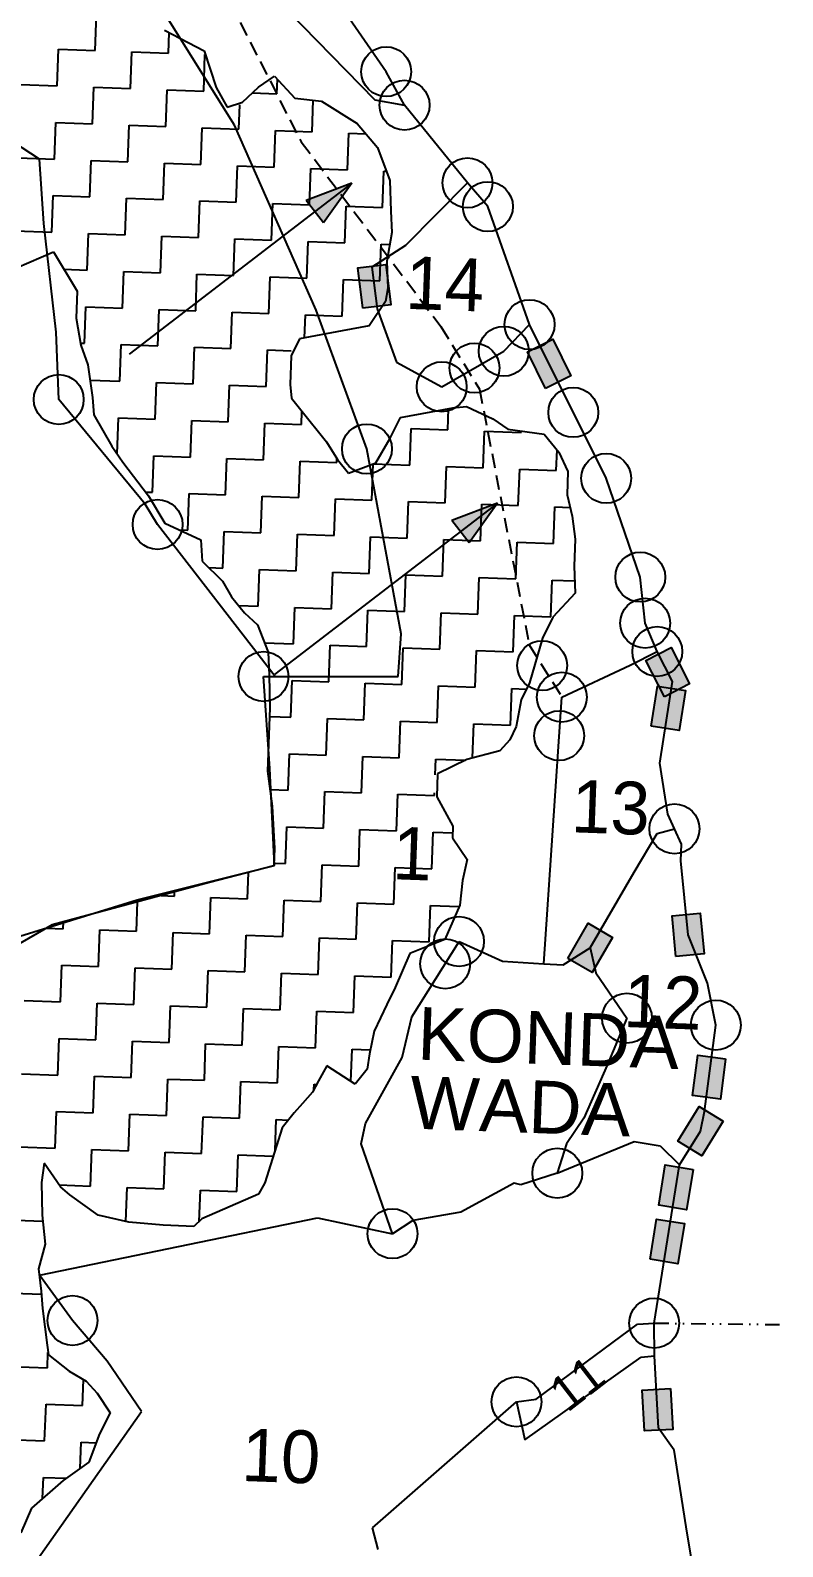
# Model space of a CAD drawing. Header units: metres. Extents: x 292434 to 293193, y 2020436 to 2021636.
# Drawn here: x 292931 to 293190, y 2020704 to 2021225 of the extents above; entities that cross this region are included whole.
import ezdxf
from ezdxf.enums import TextEntityAlignment as Align

# ---------------------------------------------------------------- set-up
doc = ezdxf.new("R2010")
doc.units = ezdxf.units.M
doc.header["$MEASUREMENT"] = 0
doc.linetypes.add('DASHED', pattern=[0.75, 0.5, -0.25])
doc.linetypes.add('DIVIDE', pattern=[1.25, 0.5, -0.25, 0, -0.25, 0, -0.25])
for name, color, linetype in [('LINE_FOOTPATH', 1, 'DASHED'), ('POLY_HATCH', 12, 'Continuous'), ('POLY_PARCEL', 6, 'Continuous'), ('TEXT_MAPIN', 7, 'Continuous'), ('TEXT_PARCEL', 7, 'Continuous'), ('V_BOUND_LINE', 7, 'Continuous'), ('V_DIVIDE_LINE', 7, 'DIVIDE')]:
    doc.layers.add(name, color=color, linetype=linetype)
doc.styles.get("Standard").update_dxf_attribs({"font": 'arial.ttf'})
doc.styles.add('TEXT_MAP', font='')
doc.styles.get('TEXT_MAP').set_extended_font_data('Kruti Dev 050')

msp = doc.modelspace()

# ---------------------------------------------------------------- hatches: boundary and pattern name
h = msp.add_hatch(color=256)
h.paths.add_polyline_path([(293029.09, 2021162.47), (293032.07, 2021158.59), (293041.78, 2021172.22)])
h.paths.add_polyline_path([(293041.78, 2021172.22), (293026.11, 2021166.35), (293029.09, 2021162.47)])
for points in [[(293053.46, 2021144.39), (293043.86, 2021143.18), (293045.6, 2021129.3), (293055.21, 2021130.51)], [(293110.73, 2021118.65), (293102.06, 2021114.34), (293108.3, 2021101.81), (293116.96, 2021106.12)], [(293151.38, 2021012.82), (293142.76, 2021008.43), (293149.11, 2020995.96), (293157.73, 2021000.35)], [(293156.32, 2020998.13), (293146.76, 2020999.63), (293144.59, 2020985.81), (293154.15, 2020984.3)], [(293161.34, 2020921.64), (293151.7, 2020920.71), (293153.05, 2020906.79), (293162.68, 2020907.72)], [(293131.29, 2020913.32), (293122.93, 2020918.19), (293115.89, 2020906.1), (293124.25, 2020901.23)], [(293158.7, 2020859.08), (293168.29, 2020857.82), (293170.11, 2020871.69), (293160.52, 2020872.95)], [(293153.67, 2020843.41), (293161.9, 2020838.31), (293169.28, 2020850.19), (293161.06, 2020855.3)], [(293147.16, 2020821.39), (293156.72, 2020819.85), (293158.94, 2020833.67), (293149.39, 2020835.21)], [(293155.95, 2020815.09), (293146.4, 2020816.62), (293144.17, 2020802.81), (293153.73, 2020801.27)], [(293142.26, 2020743.9), (293151.93, 2020744.43), (293151.17, 2020758.4), (293141.5, 2020757.87)]]:
    msp.add_hatch(color=256).paths.add_polyline_path(points)
h = msp.add_hatch(color=256)
h.paths.add_polyline_path([(293079.08, 2021052.61), (293082.06, 2021048.73), (293091.77, 2021062.36)])
h.paths.add_polyline_path([(293091.77, 2021062.36), (293076.1, 2021056.49), (293079.08, 2021052.61)])

# ---------------------------------------------------------------- linework, layer by layer
for points in [[(293041.78, 2021172.22), (292965.33, 2021113.5)], [(293041.78, 2021172.22), (293026.11, 2021166.35)], [(293041.78, 2021172.22), (293032.07, 2021158.59)], [(293032.07, 2021158.59), (293026.11, 2021166.35)], [(293091.77, 2021062.36), (293015.33, 2021003.64)], [(293091.77, 2021062.36), (293076.1, 2021056.49)], [(293091.77, 2021062.36), (293082.06, 2021048.73)], [(293082.06, 2021048.73), (293076.1, 2021056.49)]]:
    msp.add_lwpolyline(points)
for points in [[(293045.6, 2021129.3), (293043.86, 2021143.18), (293053.46, 2021144.39), (293055.21, 2021130.51)], [(293108.3, 2021101.81), (293102.06, 2021114.34), (293110.73, 2021118.65), (293116.96, 2021106.12)], [(293149.11, 2020995.96), (293142.76, 2021008.43), (293151.38, 2021012.82), (293157.73, 2021000.35)], [(293144.59, 2020985.81), (293146.76, 2020999.63), (293156.32, 2020998.13), (293154.15, 2020984.3)], [(293153.05, 2020906.79), (293151.7, 2020920.71), (293161.34, 2020921.64), (293162.68, 2020907.72)], [(293115.89, 2020906.1), (293122.93, 2020918.19), (293131.29, 2020913.32), (293124.25, 2020901.23)], [(293170.11, 2020871.69), (293168.29, 2020857.82), (293158.7, 2020859.08), (293160.52, 2020872.95)], [(293169.28, 2020850.19), (293161.9, 2020838.31), (293153.67, 2020843.41), (293161.06, 2020855.3)], [(293158.94, 2020833.67), (293156.72, 2020819.85), (293147.16, 2020821.39), (293149.39, 2020835.21)], [(293144.17, 2020802.81), (293146.4, 2020816.62), (293155.95, 2020815.09), (293153.73, 2020801.27)], [(293151.17, 2020758.4), (293151.93, 2020744.43), (293142.26, 2020743.9), (293141.5, 2020757.87)]]:
    msp.add_lwpolyline(points, close=True)
for centre in [(293053.55, 2021210.54), (293059.9, 2021199.05), (293081.47, 2021172.35), (293088.5, 2021164.21), (293102.81, 2021123.7), (293093.94, 2021114.55), (293083.9, 2021108.81), (293072.64, 2021102.37), (292941.17, 2021098.01), (293117.8, 2021093.57), (293046.98, 2021081.02), (293129.07, 2021070.93), (292975.12, 2021055.1), (293140.8, 2021037.04), (293142.48, 2021021.2), (293146.64, 2021011.48), (293107.12, 2021006.63), (293011.45, 2021002.89), (293113.88, 2020995.79), (293112.98, 2020982.58), (293152.52, 2020950.59), (293078.58, 2020911.91), (293073.81, 2020904.26), (293136.24, 2020885.6), (293166.75, 2020883.22), (293112.32, 2020832.39), (293055.75, 2020811.61), (292945.89, 2020781.8), (293145.55, 2020780.92), (293098.31, 2020753.86)]:
    msp.add_circle(centre, 8.56)
at = {"layer": 'LINE_FOOTPATH', "ltscale": 10}
for p, q in [((292993.19, 2021247.41), (293024.43, 2021186.43)), ((293024.43, 2021186.43), (293072.32, 2021123.1)), ((293072.32, 2021123.1), (293085.62, 2021101.49)), ((293085.62, 2021101.49), (293102.68, 2021013.75)), ((293102.68, 2021013.75), (293113.88, 2020995.79))]:
    msp.add_line(p, q, dxfattribs=at)
at = {"layer": 'POLY_HATCH', "linetype": 'Continuous'}
for p, q in [((292953.7, 2021217.76), (292954.16, 2021230.32)), ((292978.82, 2021216.85), (292979.08, 2021223.99)), ((292940.69, 2021205.66), (292941.14, 2021218.22)), ((292941.14, 2021218.22), (292953.7, 2021217.76)), ((292965.81, 2021204.74), (292966.26, 2021217.3)), ((292966.26, 2021217.3), (292978.82, 2021216.85)), ((292990.93, 2021203.83), (292991.38, 2021216.39)), ((292991.38, 2021216.39), (292991.51, 2021216.39)), ((293016.05, 2021202.92), (293016.23, 2021207.84)), ((292928.13, 2021206.11), (292940.69, 2021205.66)), ((292952.79, 2021192.64), (292953.25, 2021205.2)), ((292953.25, 2021205.2), (292965.81, 2021204.74)), ((292977.91, 2021191.73), (292978.37, 2021204.29)), ((292978.37, 2021204.29), (292990.93, 2021203.83)), ((293007.66, 2021203.22), (293016.05, 2021202.92)), ((293003.03, 2021190.81), (293003.33, 2021199.2)), ((293028.15, 2021189.9), (293028.54, 2021200.74)), ((292939.77, 2021180.54), (292940.23, 2021193.1)), ((292940.23, 2021193.1), (292952.79, 2021192.64)), ((292964.89, 2021179.62), (292965.35, 2021192.18)), ((292965.35, 2021192.18), (292977.91, 2021191.73)), ((292990.01, 2021178.71), (292990.47, 2021191.27)), ((292990.47, 2021191.27), (293003.03, 2021190.81)), ((293015.13, 2021177.8), (293015.59, 2021190.36)), ((293015.59, 2021190.36), (293028.15, 2021189.9)), ((293040.25, 2021176.88), (293040.71, 2021189.44)), ((293040.71, 2021189.44), (293046.65, 2021189.23)), ((292927.21, 2021180.99), (292939.77, 2021180.54)), ((292951.88, 2021167.52), (292952.33, 2021180.08)), ((292952.33, 2021180.08), (292964.89, 2021179.62)), ((292977, 2021166.61), (292977.45, 2021179.17)), ((292977.45, 2021179.17), (292990.01, 2021178.71)), ((293002.12, 2021165.69), (293002.57, 2021178.25)), ((293002.57, 2021178.25), (293015.13, 2021177.8)), ((293027.24, 2021164.78), (293027.69, 2021177.34)), ((293027.69, 2021177.34), (293040.25, 2021176.88)), ((293052.36, 2021163.87), (293052.81, 2021176.43)), ((293052.81, 2021176.43), (293053.66, 2021176.4)), ((292938.86, 2021155.42), (292939.32, 2021167.98)), ((292939.32, 2021167.98), (292951.88, 2021167.52)), ((292963.98, 2021154.5), (292964.44, 2021167.06)), ((292964.44, 2021167.06), (292977, 2021166.61)), ((292989.1, 2021153.59), (292989.56, 2021166.15)), ((292989.56, 2021166.15), (293002.12, 2021165.69)), ((293014.22, 2021152.68), (293014.68, 2021165.24)), ((293014.68, 2021165.24), (293027.24, 2021164.78)), ((293039.34, 2021151.76), (293039.8, 2021164.32)), ((293039.8, 2021164.32), (293052.36, 2021163.87)), ((292926.3, 2021155.87), (292938.86, 2021155.42)), ((292950.96, 2021142.4), (292951.42, 2021154.96)), ((292951.42, 2021154.96), (292963.98, 2021154.5)), ((292976.08, 2021141.49), (292976.54, 2021154.05)), ((292976.54, 2021154.05), (292989.1, 2021153.59)), ((293001.2, 2021140.57), (293001.66, 2021153.13)), ((293001.66, 2021153.13), (293014.22, 2021152.68)), ((293026.32, 2021139.66), (293026.78, 2021152.22)), ((293026.78, 2021152.22), (293039.34, 2021151.76)), ((293051.44, 2021138.75), (293051.9, 2021151.31)), ((293051.9, 2021151.31), (293054.82, 2021151.2)), ((292942.98, 2021142.69), (292950.96, 2021142.4)), ((292963.07, 2021129.38), (292963.52, 2021141.94)), ((292963.52, 2021141.94), (292976.08, 2021141.49)), ((292988.19, 2021128.47), (292988.64, 2021141.03)), ((292988.64, 2021141.03), (293001.2, 2021140.57)), ((293013.31, 2021127.56), (293013.76, 2021140.12)), ((293013.76, 2021140.12), (293026.32, 2021139.66)), ((293038.43, 2021126.64), (293038.88, 2021139.2)), ((293038.88, 2021139.2), (293051.44, 2021138.75)), ((292950.05, 2021117.28), (292950.51, 2021129.84)), ((292950.51, 2021129.84), (292963.07, 2021129.38)), ((292975.17, 2021116.37), (292975.63, 2021128.93)), ((292975.63, 2021128.93), (292988.19, 2021128.47)), ((293000.29, 2021115.45), (293000.75, 2021128.01)), ((293000.75, 2021128.01), (293013.31, 2021127.56)), ((293025.58, 2021119.17), (293025.87, 2021127.1)), ((293025.87, 2021127.1), (293038.43, 2021126.64)), ((292948.68, 2021117.33), (292950.05, 2021117.28)), ((292962.15, 2021104.26), (292962.61, 2021116.82)), ((292962.61, 2021116.82), (292975.17, 2021116.37)), ((292987.27, 2021103.35), (292987.73, 2021115.91)), ((292987.73, 2021115.91), (293000.29, 2021115.45)), ((293012.39, 2021102.44), (293012.85, 2021115)), ((293012.85, 2021115), (293021.02, 2021114.7)), ((292951.94, 2021104.64), (292962.15, 2021104.26)), ((292974.26, 2021091.25), (292974.71, 2021103.81)), ((292974.71, 2021103.81), (292987.27, 2021103.35)), ((292999.38, 2021090.33), (292999.83, 2021102.89)), ((292999.83, 2021102.89), (293012.39, 2021102.44)), ((293024.5, 2021089.42), (293024.66, 2021093.88)), ((293074.74, 2021087.59), (293075, 2021094.87)), ((292961.25, 2021079.31), (292961.7, 2021091.7)), ((292961.7, 2021091.7), (292974.26, 2021091.25)), ((292986.36, 2021078.23), (292986.82, 2021090.79)), ((292986.82, 2021090.79), (292999.38, 2021090.33)), ((293011.48, 2021077.32), (293011.94, 2021089.88)), ((293011.94, 2021089.88), (293024.5, 2021089.42)), ((293061.72, 2021075.49), (293062.18, 2021088.05)), ((293062.18, 2021088.05), (293074.74, 2021087.59)), ((293086.84, 2021074.58), (293087.3, 2021087.14)), ((293087.3, 2021087.14), (293099.86, 2021086.68)), ((293099.86, 2021086.68), (293099.88, 2021087.2)), ((292973.34, 2021066.13), (292973.8, 2021078.69)), ((292973.8, 2021078.69), (292986.36, 2021078.23)), ((292998.46, 2021065.21), (292998.92, 2021077.77)), ((292998.92, 2021077.77), (293011.48, 2021077.32)), ((293036.6, 2021076.4), (293036.65, 2021077.73)), ((293111.96, 2021073.67), (293112.22, 2021080.77)), ((293023.58, 2021064.3), (293024.04, 2021076.86)), ((293024.04, 2021076.86), (293036.6, 2021076.4)), ((293048.7, 2021063.39), (293049.16, 2021075.95)), ((293049.16, 2021075.95), (293061.72, 2021075.49)), ((293073.82, 2021062.47), (293074.28, 2021075.03)), ((293074.28, 2021075.03), (293086.84, 2021074.58)), ((293098.94, 2021061.56), (293099.4, 2021074.12)), ((293099.4, 2021074.12), (293111.96, 2021073.67)), ((292971.07, 2021066.21), (292973.34, 2021066.13)), ((292985.45, 2021053.11), (292985.9, 2021065.67)), ((292985.9, 2021065.67), (292998.46, 2021065.21)), ((293010.57, 2021052.2), (293011.02, 2021064.76)), ((293011.02, 2021064.76), (293023.58, 2021064.3)), ((293035.69, 2021051.28), (293036.14, 2021063.84)), ((293036.14, 2021063.84), (293048.7, 2021063.39)), ((293060.81, 2021050.37), (293061.26, 2021062.93)), ((293061.26, 2021062.93), (293073.82, 2021062.47)), ((293085.93, 2021049.46), (293086.38, 2021062.02)), ((293086.38, 2021062.02), (293098.94, 2021061.56)), ((293111.05, 2021048.55), (293111.5, 2021061.11)), ((293111.5, 2021061.11), (293116.71, 2021060.92)), ((292982.56, 2021053.22), (292985.45, 2021053.11)), ((292997.55, 2021040.09), (292998.01, 2021052.65)), ((292998.01, 2021052.65), (293010.57, 2021052.2)), ((293022.67, 2021039.18), (293023.13, 2021051.74)), ((293023.13, 2021051.74), (293035.69, 2021051.28)), ((293047.79, 2021038.27), (293048.25, 2021050.83)), ((293048.25, 2021050.83), (293060.81, 2021050.37)), ((293072.91, 2021037.36), (293073.37, 2021049.91)), ((293073.37, 2021049.91), (293085.93, 2021049.46)), ((293098.03, 2021036.44), (293098.49, 2021049)), ((293098.49, 2021049), (293111.05, 2021048.55)), ((292992.65, 2021040.27), (292997.55, 2021040.09)), ((293009.65, 2021027.08), (293010.11, 2021039.64)), ((293010.11, 2021039.64), (293022.67, 2021039.18)), ((293034.77, 2021026.16), (293035.23, 2021038.72)), ((293035.23, 2021038.72), (293047.79, 2021038.27)), ((293059.89, 2021025.25), (293060.35, 2021037.81)), ((293060.35, 2021037.81), (293072.91, 2021037.36)), ((293085.01, 2021024.34), (293085.47, 2021036.9)), ((293085.47, 2021036.9), (293098.03, 2021036.44)), ((293110.13, 2021023.43), (293110.59, 2021035.99)), ((293110.59, 2021035.99), (293118.27, 2021035.71)), ((293002.87, 2021027.32), (293009.65, 2021027.08)), ((293021.76, 2021014.06), (293022.21, 2021026.62)), ((293022.21, 2021026.62), (293034.77, 2021026.16)), ((293046.88, 2021013.15), (293047.33, 2021025.71)), ((293047.33, 2021025.71), (293059.89, 2021025.25)), ((293072, 2021012.24), (293072.45, 2021024.8)), ((293072.45, 2021024.8), (293085.01, 2021024.34)), ((293097.12, 2021011.32), (293097.57, 2021023.88)), ((293097.57, 2021023.88), (293110.13, 2021023.43)), ((293011.81, 2021014.42), (293021.76, 2021014.06)), ((293033.86, 2021001.05), (293034.32, 2021013.6)), ((293034.32, 2021013.6), (293046.88, 2021013.15)), ((293058.98, 2021000.13), (293059.44, 2021012.69)), ((293059.44, 2021012.69), (293072, 2021012.24)), ((293084.1, 2020999.22), (293084.56, 2021011.78)), ((293084.56, 2021011.78), (293097.12, 2021011.32)), ((293020.84, 2020988.94), (293021.3, 2021001.5)), ((293021.3, 2021001.5), (293033.86, 2021001.05)), ((293045.96, 2020988.03), (293046.42, 2021000.59)), ((293046.42, 2021000.59), (293058.98, 2021000.13)), ((293071.08, 2020987.12), (293071.54, 2020999.68)), ((293071.54, 2020999.68), (293084.1, 2020999.22)), ((293096.2, 2020986.2), (293096.66, 2020998.76)), ((293096.66, 2020998.76), (293101.67, 2020998.58)), ((293013.54, 2020989.21), (293020.84, 2020988.94)), ((293032.95, 2020975.93), (293033.4, 2020988.49)), ((293033.4, 2020988.49), (293045.96, 2020988.03)), ((293058.07, 2020975.01), (293058.52, 2020987.57)), ((293058.52, 2020987.57), (293071.08, 2020987.12)), ((293083.22, 2020974.93), (293083.64, 2020986.66)), ((293083.64, 2020986.66), (293096.2, 2020986.2)), ((293019.93, 2020963.82), (293020.39, 2020976.38)), ((293020.39, 2020976.38), (293032.95, 2020975.93)), ((293045.05, 2020962.91), (293045.51, 2020975.47)), ((293045.51, 2020975.47), (293058.07, 2020975.01)), ((293070.43, 2020969.15), (293070.63, 2020974.56)), ((293070.63, 2020974.56), (293080.76, 2020974.19)), ((293013.67, 2020964.05), (293019.93, 2020963.82)), ((293032.03, 2020950.81), (293032.49, 2020963.37)), ((293032.49, 2020963.37), (293045.05, 2020962.91)), ((293070.17, 2020962), (293070.2, 2020962.9)), ((293057.15, 2020949.89), (293057.61, 2020962.45)), ((293057.61, 2020962.45), (293070.17, 2020962)), ((293019.02, 2020938.7), (293019.47, 2020951.26)), ((293019.47, 2020951.26), (293032.03, 2020950.81)), ((293044.14, 2020937.79), (293044.59, 2020950.35)), ((293044.59, 2020950.35), (293057.15, 2020949.89)), ((293069.26, 2020936.88), (293069.71, 2020949.44)), ((293069.71, 2020949.44), (293076.41, 2020949.19)), ((293015.47, 2020938.83), (293019.02, 2020938.7)), ((293031.12, 2020925.69), (293031.58, 2020938.25)), ((293031.58, 2020938.25), (293044.14, 2020937.79)), ((293056.24, 2020924.77), (293056.7, 2020937.33)), ((293056.7, 2020937.33), (293069.26, 2020936.88)), ((293006, 2020926.6), (293006.33, 2020935.66)), ((292976.38, 2020927.68), (292980.88, 2020927.51)), ((292980.88, 2020927.51), (292980.93, 2020928.9)), ((292992.98, 2020914.5), (292993.44, 2020927.06)), ((292993.44, 2020927.06), (293006, 2020926.6)), ((292967.86, 2020915.41), (292968.23, 2020925.48)), ((293018.1, 2020913.58), (293018.56, 2020926.14)), ((293018.56, 2020926.14), (293031.12, 2020925.69)), ((293043.22, 2020912.67), (293043.68, 2020925.23)), ((293043.68, 2020925.23), (293056.24, 2020924.77)), ((293068.34, 2020911.76), (293068.8, 2020924.32)), ((293068.8, 2020924.32), (293078.64, 2020923.96)), ((292937.06, 2020916.53), (292942.74, 2020916.32)), ((292942.74, 2020916.32), (292942.83, 2020918.65)), ((292954.85, 2020903.31), (292955.3, 2020915.87)), ((292955.3, 2020915.87), (292967.86, 2020915.41)), ((292979.97, 2020902.39), (292980.42, 2020914.95)), ((292980.42, 2020914.95), (292992.98, 2020914.5)), ((293005.09, 2020901.48), (293005.54, 2020914.04)), ((293005.54, 2020914.04), (293018.1, 2020913.58)), ((293030.21, 2020900.57), (293030.66, 2020913.13)), ((293030.66, 2020913.13), (293043.22, 2020912.67)), ((293055.33, 2020899.65), (293055.78, 2020912.21)), ((293055.78, 2020912.21), (293068.34, 2020911.76)), ((292941.83, 2020891.2), (292942.29, 2020903.76)), ((292942.29, 2020903.76), (292954.85, 2020903.31)), ((292966.95, 2020890.29), (292967.41, 2020902.85)), ((292967.41, 2020902.85), (292979.97, 2020902.39)), ((292992.07, 2020889.38), (292992.53, 2020901.94)), ((292992.53, 2020901.94), (293005.09, 2020901.48)), ((293017.19, 2020888.46), (293017.65, 2020901.02)), ((293017.65, 2020901.02), (293030.21, 2020900.57)), ((293042.31, 2020887.55), (293042.77, 2020900.11)), ((293042.77, 2020900.11), (293055.33, 2020899.65)), ((292929.27, 2020891.66), (292941.83, 2020891.2)), ((292953.93, 2020878.19), (292954.39, 2020890.75)), ((292954.39, 2020890.75), (292966.95, 2020890.29)), ((292979.05, 2020877.27), (292979.51, 2020889.83)), ((292979.51, 2020889.83), (292992.07, 2020889.38)), ((293004.17, 2020876.36), (293004.63, 2020888.92)), ((293004.63, 2020888.92), (293017.19, 2020888.46)), ((293029.29, 2020875.45), (293029.75, 2020888.01)), ((293029.75, 2020888.01), (293042.31, 2020887.55)), ((292940.92, 2020866.08), (292941.37, 2020878.64)), ((292941.37, 2020878.64), (292953.93, 2020878.19)), ((292966.04, 2020865.17), (292966.49, 2020877.73)), ((292966.49, 2020877.73), (292979.05, 2020877.27)), ((292991.16, 2020864.26), (292991.61, 2020876.82)), ((292991.61, 2020876.82), (293004.17, 2020876.36)), ((293016.28, 2020863.34), (293016.73, 2020875.9)), ((293016.73, 2020875.9), (293029.29, 2020875.45)), ((293041.45, 2020863.87), (293041.85, 2020874.99)), ((293041.85, 2020874.99), (293048.12, 2020874.76)), ((292928.36, 2020866.54), (292940.92, 2020866.08)), ((292953.02, 2020853.07), (292953.48, 2020865.63)), ((292953.48, 2020865.63), (292966.04, 2020865.17)), ((292978.14, 2020852.15), (292978.6, 2020864.71)), ((292978.6, 2020864.71), (292991.16, 2020864.26)), ((293003.26, 2020851.24), (293003.72, 2020863.8)), ((293003.72, 2020863.8), (293016.28, 2020863.34)), ((293028.77, 2020861.13), (293028.84, 2020862.89)), ((293028.84, 2020862.89), (293029.72, 2020862.85)), ((292940.01, 2020840.96), (292940.46, 2020853.52)), ((292940.46, 2020853.52), (292953.02, 2020853.07)), ((292965.12, 2020840.05), (292965.58, 2020852.61)), ((292965.58, 2020852.61), (292978.14, 2020852.15)), ((292990.24, 2020839.14), (292990.7, 2020851.7)), ((292990.7, 2020851.7), (293003.26, 2020851.24)), ((293015.44, 2020840.2), (293015.82, 2020850.78)), ((293015.82, 2020850.78), (293020.02, 2020850.63)), ((292927.45, 2020841.42), (292940.01, 2020840.96)), ((292952.11, 2020827.95), (292952.56, 2020840.51)), ((292952.56, 2020840.51), (292965.12, 2020840.05)), ((292977.23, 2020827.03), (292977.68, 2020839.59)), ((292977.68, 2020839.59), (292990.24, 2020839.14)), ((293002.35, 2020826.12), (293002.8, 2020838.68)), ((293002.8, 2020838.68), (293014.82, 2020838.24)), ((292941.37, 2020828.34), (292952.11, 2020827.95)), ((292964.24, 2020815.79), (292964.67, 2020827.49)), ((292964.67, 2020827.49), (292977.23, 2020827.03)), ((292989.4, 2020815.78), (292989.79, 2020826.58)), ((292989.79, 2020826.58), (293002.35, 2020826.12)), ((292926.53, 2020816.3), (292935.74, 2020815.96)), ((292925.62, 2020791.18), (292935.27, 2020790.83)), ((292937.27, 2020765.6), (292937.46, 2020770.85)), ((292924.71, 2020766.06), (292937.27, 2020765.6)), ((292949.37, 2020752.59), (292949.69, 2020761.46)), ((292936.35, 2020740.48), (292936.81, 2020753.04)), ((292936.81, 2020753.04), (292949.37, 2020752.59)), ((292923.79, 2020740.94), (292936.35, 2020740.48)), ((292948.59, 2020731.04), (292948.91, 2020740.03)), ((292948.91, 2020740.03), (292954.06, 2020739.84)), ((292935.63, 2020720.69), (292935.9, 2020727.92)), ((292935.9, 2020727.92), (292943.8, 2020727.63))]:
    msp.add_line(p, q, dxfattribs=at)
at = {"layer": 'POLY_HATCH'}
for p, q in [((292977.45, 2021224.84), (292991.07, 2021217.75)), ((292991.07, 2021217.75), (292995.23, 2021205.05)), ((293009.77, 2021205.18), (293015.19, 2021208.95)), ((293015.19, 2021208.95), (293022.19, 2021201.43)), ((292995.23, 2021205.05), (292998.95, 2021198.31)), ((293004.3, 2021200.1), (293009.77, 2021205.18)), ((292998.95, 2021198.31), (293004.3, 2021200.1)), ((293022.19, 2021201.43), (293031.4, 2021200.43)), ((293031.4, 2021200.43), (293043.67, 2021192.73)), ((293043.67, 2021192.73), (293050.64, 2021184.55)), ((293050.64, 2021184.55), (293054.85, 2021173.17)), ((293054.85, 2021173.17), (293055.13, 2021162.6)), ((293055.13, 2021162.6), (293055.53, 2021155.32)), ((293055.53, 2021155.32), (293053.85, 2021145.48)), ((292926.65, 2021143.19), (292939.4, 2021148.67)), ((292939.4, 2021148.67), (292947.5, 2021135.17)), ((293053.85, 2021145.48), (293054.17, 2021136.22)), ((292947.5, 2021135.17), (292947.16, 2021125.94)), ((293054.17, 2021136.22), (293053.34, 2021131.63)), ((293053.34, 2021131.63), (293047.75, 2021123.25)), ((292947.16, 2021125.94), (292948.8, 2021116.64)), ((293023.81, 2021118.84), (293020.95, 2021113)), ((293038.44, 2021121.61), (293023.81, 2021118.84)), ((293047.75, 2021123.25), (293038.44, 2021121.61)), ((292948.8, 2021116.64), (292951.2, 2021109.95)), ((292951.2, 2021109.95), (292952.77, 2021098.66)), ((293020.95, 2021113), (293020.59, 2021103.11)), ((292952.77, 2021098.66), (292953.22, 2021092.71)), ((293020.59, 2021103.11), (293021.09, 2021098.47)), ((293021.09, 2021098.47), (293024.24, 2021094.39)), ((293024.24, 2021094.39), (293033.09, 2021083.51)), ((293058.5, 2021091.83), (293076.46, 2021095.14)), ((293076.46, 2021095.14), (293081.1, 2021095.63)), ((293081.1, 2021095.63), (293090.2, 2021091.33)), ((292953.22, 2021092.71), (292959.43, 2021081.92)), ((293054.94, 2021084.69), (293058.5, 2021091.83)), ((293090.2, 2021091.33), (293095.35, 2021087.85)), ((293095.35, 2021087.85), (293107.84, 2021086.07)), ((293033.09, 2021083.51), (293036.84, 2021077.43)), ((293050.01, 2021076.29), (293054.94, 2021084.69)), ((293107.84, 2021086.07), (293112.9, 2021079.94)), ((292959.43, 2021081.92), (292963.2, 2021076.5)), ((293036.84, 2021077.43), (293040.63, 2021072.67)), ((293112.9, 2021079.94), (293115.96, 2021073.23)), ((292963.2, 2021076.5), (292972.03, 2021064.95)), ((293040.63, 2021072.67), (293050.01, 2021076.29)), ((293115.96, 2021073.23), (293115.68, 2021065.32)), ((292972.03, 2021064.95), (292977.63, 2021055.5)), ((293115.68, 2021065.32), (293117.39, 2021057.99)), ((293117.39, 2021057.99), (293118.42, 2021050.03)), ((292977.63, 2021055.5), (292989.98, 2021049.77)), ((292989.98, 2021049.77), (292990.37, 2021042.5)), ((293118.42, 2021050.03), (293118.09, 2021040.8)), ((292990.37, 2021042.5), (292997.39, 2021035.64)), ((293118.09, 2021040.8), (293118.41, 2021031.55)), ((292997.39, 2021035.64), (293000.5, 2021030.24)), ((293118.41, 2021031.55), (293110.84, 2021023.24)), ((293000.5, 2021030.24), (293004.92, 2021024.8)), ((293004.92, 2021024.8), (293009.4, 2021020.68)), ((293009.4, 2021020.68), (293013.02, 2021011.3)), ((293110.84, 2021023.24), (293107.28, 2021016.1)), ((293107.28, 2021016.1), (293102.73, 2021000.73)), ((293013.02, 2021011.3), (293013.39, 2021003.36)), ((293013.39, 2021003.36), (293013.65, 2020992.13)), ((293102.73, 2021000.73), (293099.87, 2020994.9)), ((293099.87, 2020994.9), (293098.22, 2020985.71)), ((293013.65, 2020992.13), (293012.85, 2020970.37)), ((293098.22, 2020985.71), (293096.07, 2020981.17)), ((293096.07, 2020981.17), (293092.63, 2020977.33)), ((293081.29, 2020974.44), (293071.2, 2020969.53)), ((293092.63, 2020977.33), (293081.29, 2020974.44)), ((293012.85, 2020970.37), (293014.4, 2020958.43)), ((293071.2, 2020969.53), (293070.91, 2020961.62)), ((293014.4, 2020958.43), (293015.19, 2020943.87)), ((293070.91, 2020961.62), (293076.49, 2020951.51)), ((293076.49, 2020951.51), (293076.35, 2020947.55)), ((293076.35, 2020947.55), (293081.36, 2020940.11)), ((293015.19, 2020943.87), (293014.98, 2020937.94)), ((293014.98, 2020937.94), (292992.97, 2020932.14)), ((293081.36, 2020940.11), (293079.78, 2020932.9)), ((292992.97, 2020932.14), (292938.92, 2020917.6)), ((293079.78, 2020932.9), (293078.81, 2020924.35)), ((293078.81, 2020924.35), (293073.76, 2020912.65)), ((292938.92, 2020917.6), (292919.36, 2020906.42)), ((293073.76, 2020912.65), (293061.69, 2020907.81)), ((293061.69, 2020907.81), (293056.64, 2020896.11)), ((293056.64, 2020896.11), (293053.79, 2020890.27)), ((293053.79, 2020890.27), (293049.49, 2020881.18)), ((293049.49, 2020881.18), (293047.89, 2020873.32)), ((293033.2, 2020869.23), (293030.37, 2020864.05)), ((293042.88, 2020862.94), (293033.2, 2020869.23)), ((293047.89, 2020873.32), (293047.03, 2020868.07)), ((293030.37, 2020864.05), (293028.25, 2020860.17)), ((293047.03, 2020868.07), (293042.88, 2020862.94)), ((293028.25, 2020860.17), (293024.81, 2020856.33)), ((293024.81, 2020856.33), (293022.05, 2020853.13)), ((293022.05, 2020853.13), (293017.9, 2020848)), ((293017.9, 2020848), (293011.92, 2020829.07)), ((292936.19, 2020835.78), (292935.29, 2020829.21)), ((292941.84, 2020827.65), (292936.19, 2020835.78)), ((292935.29, 2020829.21), (292935.54, 2020817.98)), ((292945.04, 2020824.9), (292941.84, 2020827.65)), ((293011.92, 2020829.07), (293009.8, 2020825.18)), ((292954.7, 2020817.94), (292945.04, 2020824.9)), ((293009.8, 2020825.18), (292990.33, 2020816.65)), ((292935.54, 2020817.98), (292936.5, 2020808.04)), ((292965.19, 2020815.58), (292954.7, 2020817.94)), ((292977.04, 2020814.49), (292965.19, 2020815.58)), ((292987.59, 2020814.1), (292977.04, 2020814.49)), ((292990.33, 2020816.65), (292987.59, 2020814.1)), ((292936.5, 2020808.04), (292934.21, 2020799.54)), ((292934.21, 2020799.54), (292935.19, 2020791.86)), ((292935.19, 2020791.86), (292935.64, 2020785.9)), ((292935.64, 2020785.9), (292937.16, 2020773.3)), ((292937.16, 2020773.3), (292937.7, 2020769.98)), ((292937.7, 2020769.98), (292944.77, 2020764.44)), ((292944.77, 2020764.44), (292950.58, 2020760.92)), ((292950.58, 2020760.92), (292954.4, 2020756.82)), ((292954.4, 2020756.82), (292958.78, 2020750.06)), ((292958.78, 2020750.06), (292955.22, 2020742.93)), ((292955.22, 2020742.93), (292951.56, 2020733.16)), ((292951.56, 2020733.16), (292942.74, 2020726.88)), ((292942.74, 2020726.88), (292931.82, 2020717.37)), ((292931.82, 2020717.37), (292928.21, 2020708.92))]:
    msp.add_line(p, q, dxfattribs=at)
at = {"layer": 'POLY_PARCEL'}
for p, q in [((292952.96, 2021300.13), (293049.67, 2021200.86)), ((293001.46, 2021192.18), (292961.51, 2021256.16)), ((292934.59, 2021180.48), (292866.87, 2021224.63)), ((293049.67, 2021200.86), (293059.9, 2021199.05)), ((293029.58, 2021128.64), (293001.46, 2021192.18)), ((292936.04, 2021158.46), (292934.59, 2021180.48)), ((293081.47, 2021172.35), (293060.25, 2021150.91)), ((292940.32, 2021121.13), (292936.04, 2021158.46)), ((293060.25, 2021150.91), (293048.71, 2021143.45)), ((293048.71, 2021143.45), (293050.51, 2021129.09)), ((293046.98, 2021081.02), (293029.58, 2021128.64)), ((293050.51, 2021129.09), (293057.17, 2021110.82)), ((292941.17, 2021098.01), (292940.32, 2021121.13)), ((293093.94, 2021114.55), (293102.81, 2021123.7)), ((293072.64, 2021102.37), (293093.94, 2021114.55)), ((293057.17, 2021110.82), (293072.64, 2021102.37)), ((292970.86, 2021062.01), (292941.17, 2021098.01)), ((293058.76, 2021017.5), (293046.98, 2021081.02)), ((292975.12, 2021055.1), (292970.86, 2021062.01)), ((293015.51, 2021002.89), (292975.12, 2021055.1)), ((293057.66, 2021002.9), (293058.76, 2021017.5)), ((293137.38, 2021006.76), (293146.64, 2021011.48)), ((293113.88, 2020995.79), (293137.38, 2021006.76)), ((293013.68, 2020971.27), (293011.45, 2021002.89)), ((293011.45, 2021002.89), (293015.51, 2021002.89)), ((293015.51, 2021002.89), (293057.66, 2021002.9)), ((293107.66, 2020904.28), (293113.88, 2020995.79)), ((293015.29, 2020937.98), (293013.68, 2020971.27)), ((293138.75, 2020935.74), (293146.55, 2020948.98)), ((293146.55, 2020948.98), (293152.52, 2020950.59)), ((292968.08, 2020926.17), (293015.29, 2020937.98)), ((293123.59, 2020909.71), (293138.75, 2020935.74)), ((292896.02, 2020903.87), (292968.08, 2020926.17)), ((293062.42, 2020886.03), (293078.58, 2020911.91)), ((293078.58, 2020911.91), (293093.55, 2020905.17)), ((293114.36, 2020903.85), (293123.59, 2020909.71)), ((293123.59, 2020909.71), (293125.53, 2020901.19)), ((293093.55, 2020905.17), (293107.66, 2020904.28)), ((293107.66, 2020904.28), (293114.36, 2020903.85)), ((293125.53, 2020901.19), (293136.24, 2020885.6)), ((293059.1, 2020872.07), (293062.42, 2020886.03)), ((293136.24, 2020885.6), (293129.45, 2020869.51)), ((293046.44, 2020849.43), (293059.1, 2020872.07)), ((293129.45, 2020869.51), (293121.46, 2020851.21)), ((293045.03, 2020842.41), (293046.44, 2020849.43)), ((293121.46, 2020851.21), (293115.51, 2020842.42)), ((293112.32, 2020832.39), (293138.65, 2020843.26)), ((293138.65, 2020843.26), (293147.61, 2020841.81)), ((293055.75, 2020811.61), (293045.03, 2020842.41)), ((293115.51, 2020842.42), (293112.32, 2020832.39)), ((293147.61, 2020841.81), (293154.29, 2020835.24)), ((293097.55, 2020828.99), (293079.15, 2020818.95)), ((293099.78, 2020828.34), (293097.55, 2020828.99)), ((293112.32, 2020832.39), (293099.78, 2020828.34)), ((292934.63, 2020797.42), (293030.02, 2020817.05)), ((293030.02, 2020817.05), (293055.75, 2020811.61)), ((293079.15, 2020818.95), (293062.7, 2020816.17)), ((293062.7, 2020816.17), (293055.75, 2020811.61)), ((292945.89, 2020781.8), (292934.63, 2020797.42)), ((292957.79, 2020767.85), (292945.89, 2020781.8)), ((293105.11, 2020754.74), (293139.86, 2020780.51)), ((293139.86, 2020780.51), (293145.55, 2020780.92)), ((292969.55, 2020750.53), (292957.79, 2020767.85)), ((293101.22, 2020740.8), (293141.14, 2020769.2)), ((293141.14, 2020769.2), (293145.71, 2020769.65)), ((293098.31, 2020753.86), (293105.11, 2020754.74)), ((292932.11, 2020697.25), (292969.55, 2020750.53)), ((293048.83, 2020710.6), (293098.31, 2020753.86)), ((293098.31, 2020753.86), (293101.22, 2020740.8)), ((293050.82, 2020703.2), (293048.83, 2020710.6))]:
    msp.add_line(p, q, dxfattribs=at)
at = {"layer": 'V_BOUND_LINE'}
for p, q in [((293053.55, 2021210.54), (293028.39, 2021246.94)), ((293059.9, 2021199.05), (293053.55, 2021210.54)), ((293081.47, 2021172.35), (293059.9, 2021199.05)), ((293088.5, 2021164.21), (293081.47, 2021172.35)), ((293102.81, 2021123.7), (293088.5, 2021164.21)), ((293129.07, 2021070.93), (293102.81, 2021123.7)), ((293140.8, 2021037.04), (293129.07, 2021070.93)), ((293142.48, 2021021.2), (293140.8, 2021037.04)), ((293146.64, 2021011.48), (293142.48, 2021021.2)), ((293151.9, 2021001.15), (293146.64, 2021011.48)), ((293147.5, 2020973.15), (293151.9, 2021001.15)), ((293150.24, 2020955.58), (293147.5, 2020973.15)), ((293152.52, 2020950.59), (293150.24, 2020955.58)), ((293154.94, 2020945.28), (293152.52, 2020950.59)), ((293154.73, 2020939.65), (293154.94, 2020945.28)), ((293157.19, 2020914.21), (293154.73, 2020939.65)), ((293163.91, 2020897.64), (293157.19, 2020914.21)), ((293166.75, 2020883.22), (293163.91, 2020897.64)), ((293162.85, 2020853.51), (293166.75, 2020883.22)), ((293161.48, 2020846.8), (293162.85, 2020853.51)), ((293154.29, 2020835.24), (293161.48, 2020846.8)), ((293145.55, 2020780.92), (293154.29, 2020835.24)), ((293145.71, 2020769.65), (293145.55, 2020780.92)), ((293147.06, 2020744.82), (293145.71, 2020769.65)), ((293152.42, 2020737.3), (293147.06, 2020744.82)), ((293156.55, 2020710.91), (293152.42, 2020737.3)), ((293185.71, 2020536.37), (293156.55, 2020710.91))]:
    msp.add_line(p, q, dxfattribs=at)
at = {"layer": 'V_DIVIDE_LINE', "ltscale": 10}
msp.add_line((293145.55, 2020780.92), (293189.68, 2020780.38), dxfattribs=at)

# ---------------------------------------------------------------- texts
at = {"layer": 'TEXT_MAPIN'}
for s, p in [('KONDA', (293064.05, 2020871.39)), ('WADA', (293061.43, 2020847.72))]:
    msp.add_text(s, height=18.098, rotation=357.9179, dxfattribs=at).set_placement(p)
at = {"layer": 'TEXT_PARCEL', "style": 'TEXT_MAP'}
for s, height, rotation, p in [('14', 18.098, 357.9179, (293073.75, 2021137.7)), ('13', 18.098, 357.9179, (293130.66, 2020958)), ('1', 18.1, 357.9179, (293062.56, 2020942.12)), ('12', 18.098, 357.9179, (293148.6, 2020891.28)), ('11', 12.066, 37.7125, (293119.13, 2020760.22)), ('10', 18.098, 357.9179, (293017.5, 2020735.29))]:
    msp.add_text(s, height=height, rotation=rotation, dxfattribs=at).set_placement(p, align=Align.MIDDLE)

doc.saveas('drawing.dxf')
